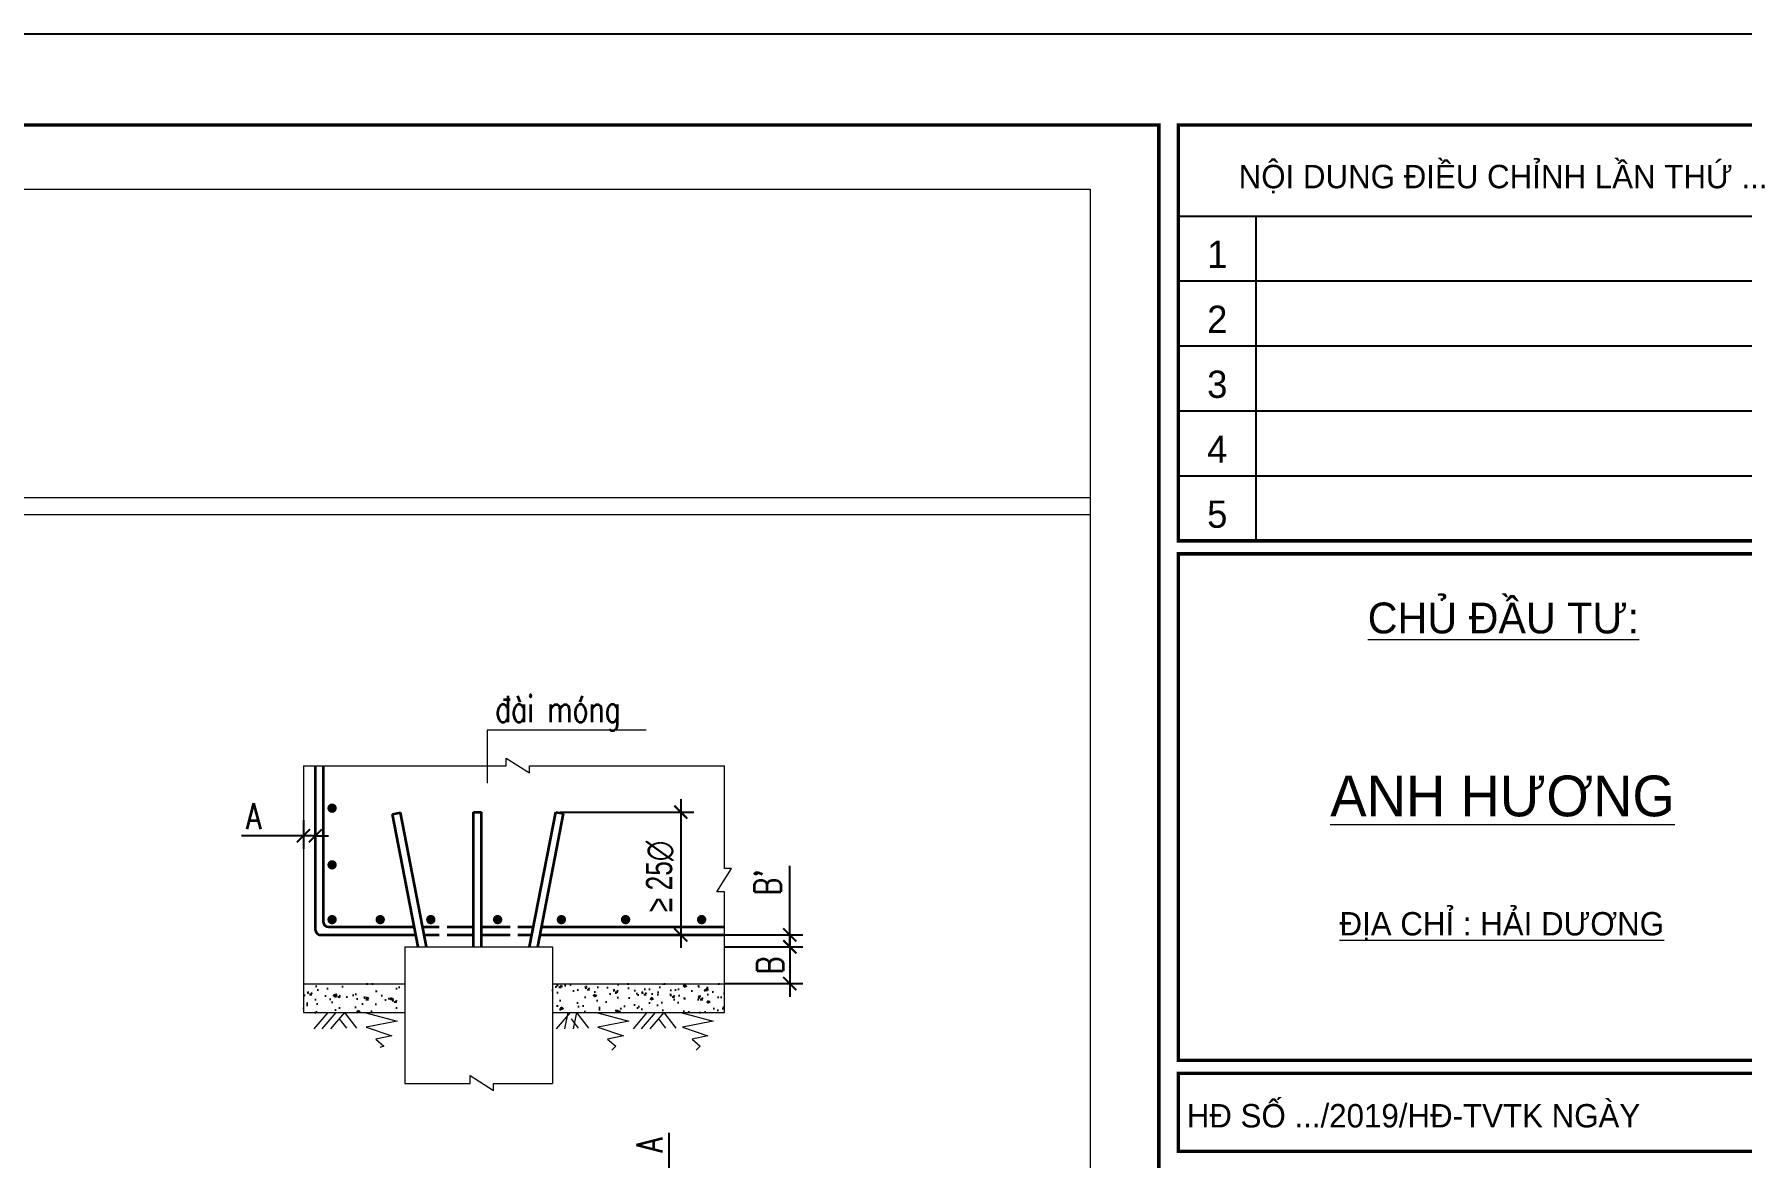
# Model space of a CAD drawing. Extents: x -1855204 to -1466800, y -1308584 to -996495.
# Drawn here: x -1715691 to -1702658, y -1026231 to -1017655 of the extents above; entities that cross this region are included whole.
import ezdxf
from ezdxf.enums import TextEntityAlignment as Align

# ---------------------------------------------------------------- set-up
doc = ezdxf.new("R2010")
doc.units = 0
doc.header["$LTSCALE"] = 150
doc.header["$PDMODE"] = 35
doc.layers.get('Defpoints').update_dxf_attribs({"lineweight": 18})
for name, color, linetype, lineweight in [('05.Text', 253, 'Continuous', 18), ('11.Khung bo', 32, 'Continuous', 50), ('12.Khung', 36, 'Continuous', 25), ('LS-DIM', 251, 'Continuous', 13), ('LS-TEXT', 60, 'Continuous', 20), ('LS-THAY', 7, 'Continuous', 20), ('LS-THEP', 3, 'Continuous', 35)]:
    doc.layers.add(name, color=color, linetype=linetype, lineweight=lineweight)
doc.layers.add('DIM', color=1, linetype='Continuous')
doc.layers.add('HATCH', color=8, linetype='Continuous')
doc.styles.add('AVANT', font='')
doc.styles.add('VnAvantH', font='')
doc.styles.add('vnsimpli', font='vnsimli.shx', dxfattribs={"width": 0.75})
doc.styles.get('AVANT').set_extended_font_data('.VnAvant')
doc.styles.get('VnAvantH').set_extended_font_data('.VnAvantH')
doc.dimstyles.new('D100(200)', dxfattribs={"dimtxt": 200, "dimasz": 100, "dimexe": 100, "dimexo": 0, "dimgap": 50, "dimtad": 1, "dimdec": 0, "dimdsep": 46, "dimtxsty": 'vnsimpli', "dimblk": 'ARCHTICK', "dimcen": 1, "dimdle": 100, "dimclrd": 256, "dimclre": 256, "dimclrt": 60, "dimadec": 0, "dimazin": 0, "dimtfac": 1, "dimtdec": 0, "dimtmove": 0, "dimatfit": 3, "dimfxl": 1, "dimarcsym": 0})

# ---------------------------------------------------------------- blocks, each defined once
blk = doc.blocks.new('_ArchTick')
at = {"layer": 'DIM', "color": 0, "const_width": 0.15}
blk.add_lwpolyline([(-0.5, -0.5), (0.5, 0.5)], dxfattribs=at)
blk = doc.blocks.new('*D61')
at = {"layer": 'Defpoints', "color": 0, "transparency": 16777216}
for p in [(-1713636, -1023654), (-1713636, -1023773), (-1713545, -1023654)]:
    blk.add_point(p, dxfattribs=at)
at = {"layer": 'LS-DIM', "lineweight": -2, "transparency": 16777216}
for p, q in [((-1713636, -1023773), (-1714109, -1023773)), ((-1713636, -1023654), (-1713636, -1023873)), ((-1713545, -1023773), (-1713636, -1023773)), ((-1713545, -1023654), (-1713545, -1023873)), ((-1713545, -1023773), (-1713445, -1023773))]:
    blk.add_line(p, q, dxfattribs=at)
at = {"layer": 'LS-DIM', "lineweight": -2, "transparency": 16777216, "xscale": 100, "yscale": 100, "zscale": 100}
blk.add_blockref('_ArchTick', (-1713636, -1023773), dxfattribs=at)
at = {"layer": 'LS-DIM', "lineweight": -2, "transparency": 16777216, "xscale": 100, "yscale": 100, "zscale": 100, "rotation": 180}
blk.add_blockref('_ArchTick', (-1713545, -1023773), dxfattribs=at)
at = {"layer": 'LS-DIM', "color": 60, "transparency": 16777216, "insert": (-1714016, -1023623), "char_height": 200, "attachment_point": 5, "style": 'vnsimpli'}
blk.add_mtext('A', dxfattribs=at)
blk = doc.blocks.new('*D67')
at = {"layer": 'Defpoints', "color": 0, "transparency": 16777216}
for p in [(-1711676, -1023592), (-1711676, -1024529), (-1710756, -1024529)]:
    blk.add_point(p, dxfattribs=at)
at = {"layer": 'LS-DIM', "lineweight": -2, "transparency": 16777216}
for p, q in [((-1710756, -1023492), (-1710756, -1024629)), ((-1711676, -1023592), (-1710656, -1023592)), ((-1711676, -1024529), (-1710656, -1024529))]:
    blk.add_line(p, q, dxfattribs=at)
at = {"layer": 'LS-DIM', "lineweight": -2, "transparency": 16777216, "xscale": 100, "yscale": 100, "zscale": 100}
for p, rotation in [((-1710756, -1023592), 90), ((-1710756, -1024529), 270)]:
    blk.add_blockref('_ArchTick', p, dxfattribs=dict(at, rotation=rotation))
at = {"layer": 'LS-DIM', "color": 60, "transparency": 16777216, "insert": (-1710915, -1024083), "char_height": 200, "attachment_point": 5, "rotation": 90, "style": 'vnsimpli'}
blk.add_mtext('{\\fSymbol|b0|i0|c2|p18;³ \\f.VnAvant|b0|i0|c0|p34;25\\fSymbol|b0|i0|c2|p17;Æ}', dxfattribs=at)
blk = doc.blocks.new('*D73')
at = {"layer": 'Defpoints', "color": 0, "transparency": 16777216}
for p in [(-1710422, -1024620), (-1710422, -1024901), (-1709924, -1024901)]:
    blk.add_point(p, dxfattribs=at)
at = {"layer": 'LS-DIM', "lineweight": -2, "transparency": 16777216}
for p, q in [((-1709924, -1024520), (-1709924, -1025001)), ((-1710422, -1024620), (-1709824, -1024620)), ((-1710422, -1024901), (-1709824, -1024901))]:
    blk.add_line(p, q, dxfattribs=at)
at = {"layer": 'LS-DIM', "lineweight": -2, "transparency": 16777216, "xscale": 100, "yscale": 100, "zscale": 100}
for p, rotation in [((-1709924, -1024620), 90), ((-1709924, -1024901), 270)]:
    blk.add_blockref('_ArchTick', p, dxfattribs=dict(at, rotation=rotation))
at = {"layer": 'LS-DIM', "color": 60, "transparency": 16777216, "insert": (-1710074, -1024761), "char_height": 200, "attachment_point": 5, "rotation": 90, "style": 'vnsimpli'}
blk.add_mtext('B', dxfattribs=at)
blk = doc.blocks.new('*D74')
at = {"layer": 'Defpoints', "color": 0, "transparency": 16777216}
for p in [(-1710422, -1024529), (-1710422, -1024620), (-1709924, -1024620)]:
    blk.add_point(p, dxfattribs=at)
at = {"layer": 'LS-DIM', "lineweight": -2, "transparency": 16777216}
for p, q in [((-1709924, -1024529), (-1709924, -1024002)), ((-1710422, -1024529), (-1709824, -1024529)), ((-1709924, -1024620), (-1709924, -1024529)), ((-1710422, -1024620), (-1709824, -1024620)), ((-1709924, -1024620), (-1709924, -1024720))]:
    blk.add_line(p, q, dxfattribs=at)
at = {"layer": 'LS-DIM', "lineweight": -2, "transparency": 16777216, "xscale": 100, "yscale": 100, "zscale": 100}
for p, rotation in [((-1709924, -1024529), 270), ((-1709924, -1024620), 90)]:
    blk.add_blockref('_ArchTick', p, dxfattribs=dict(at, rotation=rotation))
at = {"layer": 'LS-DIM', "color": 60, "transparency": 16777216, "insert": (-1710093, -1024127), "char_height": 200, "attachment_point": 5, "rotation": 90, "style": 'vnsimpli'}
blk.add_mtext("B'", dxfattribs=at)
blk = doc.blocks.new('*D100')
at = {"layer": 'Defpoints', "color": 0, "transparency": 16777216}
for p in [(-1711328, -1026397), (-1711328, -1026500), (-1710845, -1026397)]:
    blk.add_point(p, dxfattribs=at)
at = {"layer": 'LS-DIM', "lineweight": -2, "transparency": 16777216}
for p, q in [((-1710845, -1026397), (-1710845, -1026039)), ((-1711328, -1026397), (-1710745, -1026397)), ((-1711328, -1026500), (-1710745, -1026500)), ((-1710845, -1026600), (-1710845, -1026397))]:
    blk.add_line(p, q, dxfattribs=at)
at = {"layer": 'LS-DIM', "lineweight": -2, "transparency": 16777216, "xscale": 100, "yscale": 100, "zscale": 100}
for p, rotation in [((-1710845, -1026397), 90), ((-1710845, -1026500), 270)]:
    blk.add_blockref('_ArchTick', p, dxfattribs=dict(at, rotation=rotation))
at = {"layer": 'LS-DIM', "color": 60, "transparency": 16777216, "insert": (-1710995, -1026131), "char_height": 200, "attachment_point": 5, "rotation": 90, "style": 'vnsimpli'}
blk.add_mtext('A', dxfattribs=at)
blk = doc.blocks.new('100')
at = {"layer": '11.Khung bo', "const_width": 26.7}
for points in [[(1860913, -945240), (1860913, -916940), (1896063, -916940), (1896063, -945240)], [(1896213, -920140), (1896213, -916940), (1901213, -916940), (1901213, -920140)], [(1896213, -924140), (1901213, -924140), (1901213, -920240), (1896213, -920240)], [(1896213, -924840), (1901213, -924840), (1901213, -924240), (1896213, -924240)]]:
    blk.add_lwpolyline(points, close=True, dxfattribs=at)
at = {"layer": '12.Khung'}
for p, q in [((1896213, -917640), (1901213, -917640)), ((1896813, -920140), (1896813, -917640)), ((1896213, -918140), (1901213, -918140)), ((1896213, -918640), (1901213, -918640)), ((1896213, -919140), (1901213, -919140)), ((1896213, -919640), (1901213, -919640))]:
    blk.add_line(p, q, dxfattribs=at)
at = {"layer": '12.Khung', "color": 1}
blk.add_lwpolyline([(1901579, -945940), (1901579, -916240), (1859580, -916240), (1859580, -945940)], close=True, dxfattribs=at)
at = {"layer": '05.Text', "style": 'VnAvantH'}
for s, p in [('Néi dung ®iÒu chØnh lÇn thø ...', (1898713, -917329)), ('H§ sè .../2019/H§-TVTK ngµy ', (1898057, -924540))]:
    blk.add_text(s, height=180, dxfattribs=at).set_placement(p, align=Align.MIDDLE)
at = {"layer": '05.Text'}
for s, height, style, p in [('1', 210, 'AVANT', (1896513, -918040)), ('2', 210, 'AVANT', (1896513, -918540)), ('3', 210, 'AVANT', (1896513, -919040)), ('4', 210, 'AVANT', (1896513, -919540)), ('5', 210, 'AVANT', (1896513, -920040)), ('%%uChñ ®Çu t\xad:', 237.6, 'VnAvantH', (1898716, -920853)), ('%%Uanh H¦¥NG', 313.63, 'VnAvantH', (1898709, -922261)), ('%%U®Þa chØ : H¶I D¦¥NG', 180, 'VnAvantH', (1898703, -923178))]:
    blk.add_text(s, height=height, dxfattribs=dict(at, style=style)).set_placement(p, align=Align.CENTER)

msp = doc.modelspace()

# ---------------------------------------------------------------- hatches: boundary and pattern name
at = {"layer": 'HATCH'}
h = msp.add_hatch(dxfattribs=at)
h.set_pattern_fill('AR-CONC', color=256, scale=1.186332, style=0)
h.set_pattern_definition([(50, (-684795.77, 2391663.61), (216.131509, -18.909048), [22.599625, -248.595878]), (355, (-684795.77, 2391663.6), (-41.809694, 226.656616), [18.0797, -198.876703]), (100.451, (-684777.76, 2391662.03), (174.322597, 207.746537), [19.206716, -211.273872]), (46.1842, (-684795.77, 2391723.87), (321.58975, -49.87616), [33.899438, -372.893817]), (96.6356, (-684768.97, 2391719.72), (281.64025, 293.528864), [28.810074, -316.91081]), (351.184, (-684795.77, 2391723.87), (281.64069, 293.528344), [27.11955, -298.315054]), (21, (-684765.64, 2391708.8), (179.865589, -121.320861), [22.599625, -248.595878]), (326, (-684765.64, 2391708.8), (73.317726, 218.508085), [18.0797, -198.876703]), (71.4514, (-684750.65, 2391698.7), (253.18282, 97.187711), [19.206716, -211.273872]), (37.5, (-684795.77, 2391663.61), (3.664109, 100.3103514), [0, -196.466076, 0, -201.889986, 0, -199.6300234]), (7.5, (-684795.77, 2391663.61), (79.2703063, 118.8474253), [0, -115.107425, 0, -191.946151, 0, -76.085405]), (327.5, (-684862.964, 2391663.61), (160.8554669, -6.7961925), [0, -75.3320843, 0, -235.036103, 0, -311.874829]), (317.5, (-684893.1, 2391663.61), (175.7303934, 30.164261), [0, -97.9317096, 0, -156.0880787, 0, -221.476328])])
h.paths.add_polyline_path([(-1712861.1, -1024901.5), (-1713636.3, -1024901.5), (-1713636.3, -1025122.5), (-1712861.1, -1025122.5)])
h.paths.add_polyline_path([(-1710421.8, -1025122.5), (-1710421.8, -1024901.5), (-1711735.6, -1024901.5), (-1711735.6, -1025122.5)])

# ---------------------------------------------------------------- linework, layer by layer
at = {"layer": 'LS-DIM'}
for p, q in [((-1713450.3, -1025122.5), (-1713556.3, -1025247)), ((-1713388.5, -1025122.5), (-1713494.5, -1025247)), ((-1713322.2, -1025122.5), (-1713428.2, -1025247)), ((-1713363.2, -1025170.6), (-1713308, -1025241.7)), ((-1713322.2, -1025122.5), (-1713229.7, -1025241.7)), ((-1711600.5, -1025122.5), (-1711706.5, -1025247)), ((-1711619.1, -1025122.5), (-1711644.7, -1025247)), ((-1711593.8, -1025170.6), (-1711538.6, -1025241.7)), ((-1711552.8, -1025122.5), (-1711578.4, -1025247)), ((-1711552.8, -1025122.5), (-1711460.3, -1025241.7)), ((-1711014.2, -1025122.5), (-1711120.2, -1025247)), ((-1710952.4, -1025122.5), (-1711058.4, -1025247)), ((-1710886.1, -1025122.5), (-1710992.1, -1025247)), ((-1710927.1, -1025170.6), (-1710872, -1025241.7)), ((-1710886.1, -1025122.5), (-1710793.6, -1025241.7))]:
    msp.add_line(p, q, dxfattribs=at)
for points in [[(-1711019.7, -1022965.4), (-1712232.8, -1022965.4), (-1712232.8, -1023371.5)], [(-1713636.3, -1023239.7), (-1712088.8, -1023239.7), (-1712088.8, -1023180.6), (-1711910, -1023293.1), (-1711910, -1023239.7), (-1710421.8, -1023239.7)], [(-1710421.8, -1025122.5), (-1710421.8, -1024201.1), (-1710480.9, -1024201.1), (-1710368.4, -1024022.3), (-1710421.8, -1024022.3), (-1710421.8, -1023239.7)], [(-1713169.3, -1025122.5), (-1712921.8, -1025187.9), (-1713157.4, -1025233.1), (-1712962.2, -1025299.6), (-1713083.6, -1025325.8), (-1713021.7, -1025378.1), (-1713052.7, -1025387.4)], [(-1711399.9, -1025122.5), (-1711152.4, -1025187.9), (-1711388, -1025233.1), (-1711192.8, -1025299.6), (-1711314.2, -1025325.8), (-1711252.3, -1025378.1), (-1711283.3, -1025408.4)], [(-1710755.4, -1025122.5), (-1710507.9, -1025187.9), (-1710743.5, -1025233.1), (-1710548.4, -1025299.6), (-1710669.8, -1025325.8), (-1710607.9, -1025378.1), (-1710638.8, -1025408.4)], [(-1712861.1, -1025662.1), (-1712363.8, -1025662.1), (-1712363.8, -1025603), (-1712185, -1025715.6), (-1712185, -1025662.1), (-1711735.6, -1025662.1)]]:
    msp.add_lwpolyline(points, dxfattribs=at)
at = {"layer": 'LS-THAY'}
for p, q in [((-1740520.2, -1021191.2), (-1707630.7, -1021191.2)), ((-1740520.2, -1021321.3), (-1707630.7, -1021321.3)), ((-1713636.3, -1023239.7), (-1713636.3, -1025122.5)), ((-1712861.1, -1024619.7), (-1711735.6, -1024619.7)), ((-1712861.1, -1024619.7), (-1712861.1, -1025662.1)), ((-1711735.6, -1024619.7), (-1711735.6, -1025662.1)), ((-1713636.3, -1024901.5), (-1712861.1, -1024901.5)), ((-1711735.6, -1024901.5), (-1710421.8, -1024901.5)), ((-1713636.3, -1025122.5), (-1712861.1, -1025122.5)), ((-1711735.6, -1025122.5), (-1710421.8, -1025122.5))]:
    msp.add_line(p, q, dxfattribs=at)
msp.add_lwpolyline([(-1740520.2, -1018838.5), (-1707630.7, -1018838.5), (-1707630.7, -1046205.7), (-1740520.2, -1046205.7)], close=True, dxfattribs=at)
at = {"layer": 'LS-THEP'}
for p, q in [((-1713484.5, -1023239.7), (-1713484.5, -1024428.2)), ((-1712955.7, -1023607.7), (-1712895.9, -1023596.2)), ((-1712759.7, -1024619.7), (-1712955.7, -1023607.7)), ((-1712697.6, -1024619.7), (-1712895.9, -1023596.2)), ((-1712338.1, -1023592.1), (-1712277.2, -1023592.1)), ((-1712338.1, -1024619.7), (-1712338.1, -1023592.1)), ((-1712277.2, -1024619.7), (-1712277.2, -1023592.1)), ((-1711909.7, -1024619.7), (-1711710.7, -1023592.1)), ((-1711847.7, -1024619.7), (-1711650.9, -1023603.7)), ((-1711710.7, -1023592.1), (-1711650.9, -1023603.7)), ((-1713444.8, -1024468), (-1712789.1, -1024468)), ((-1712727, -1024468), (-1712599.1, -1024468)), ((-1712538.2, -1024468), (-1712338.1, -1024468)), ((-1712277.2, -1024468), (-1712059.4, -1024468)), ((-1711998.5, -1024468), (-1711880.3, -1024468)), ((-1711818.3, -1024468), (-1710421.8, -1024468))]:
    msp.add_line(p, q, dxfattribs=at)
msp.add_lwpolyline([(-1713545.4, -1023239.7), (-1713545.4, -1024488.7, 0.4142136), (-1713505.3, -1024528.8), (-1712777.3, -1024528.8)], format="xyb", dxfattribs=at)
at = {"layer": 'LS-THEP', "color": 3, "const_width": 35.6}
for points in [[(-1713399.5, -1023562, 1), (-1713435.1, -1023562, 1)], [(-1713399.5, -1023994.5, 1), (-1713435.1, -1023994.5, 1)], [(-1713399.5, -1024412.5, 1), (-1713435.1, -1024412.5, 1)], [(-1713032.1, -1024412.5, 1), (-1713067.7, -1024412.5, 1)], [(-1712646.1, -1024412.5, 1), (-1712681.7, -1024412.5, 1)], [(-1712136.2, -1024412.5, 1), (-1712171.8, -1024412.5, 1)], [(-1711649.4, -1024412.5, 1), (-1711685, -1024412.5, 1)], [(-1711159.5, -1024412.5, 1), (-1711195.1, -1024412.5, 1)], [(-1710578.9, -1024412.5, 1), (-1710614.5, -1024412.5, 1)]]:
    msp.add_lwpolyline(points, format="xyb", close=True, dxfattribs=at)
at = {"layer": 'LS-THEP'}
for points in [[(-1712715.3, -1024528.8), (-1712599.1, -1024528.8)], [(-1712538.2, -1024528.8), (-1712338.1, -1024528.8)], [(-1712277.2, -1024528.8), (-1712059.4, -1024528.8)], [(-1711998.5, -1024528.8), (-1711892.1, -1024528.8)], [(-1711830.1, -1024528.8), (-1710421.8, -1024528.8)]]:
    msp.add_lwpolyline(points, dxfattribs=at)
msp.add_arc((-1713444.8, -1024428.2), 39.7, 180, 270, dxfattribs=at)

# ---------------------------------------------------------------- block references
at = {"layer": '05.Text', "xscale": 0.991454545641318, "yscale": 0.991454545641318, "zscale": 0.9914545456793755}
msp.add_blockref('100', (-3586967.9, -109244.2), dxfattribs=at)

# ---------------------------------------------------------------- texts
at = {"layer": 'LS-TEXT', "style": 'vnsimpli', "width": 0.75}
msp.add_text('®µi mãng', height=200, dxfattribs=at).set_placement((-1712173.5, -1022804.3), align=Align.MIDDLE_LEFT)

# ---------------------------------------------------------------- dimensions: what is measured, and where the dimension line sits
at = {"layer": 'LS-DIM'}
dim = msp.add_linear_dim(base=(-1713636.3, -1023773), p1=(-1713545.4, -1023654.4), p2=(-1713636.3, -1023654.4), text='A', dimstyle='D100(200)', dxfattribs=at)
dim.commit()
dim.dimension.update_dxf_attribs({"geometry": '*D61', "text_midpoint": (-1714015.7, -1023773), "dimtype": 160})
for base, p1, p2, angle, text, picture, middle in [((-1710756, -1024528.8), (-1711675.7, -1023592.1), (-1711675.7, -1024528.8), 90, '{\\fSymbol|b0|i0|c2|p18;³ \\f.VnAvant|b0|i0|c0|p34;25\\fSymbol|b0|i0|c2|p17;Æ}', '*D67', (-1710756, -1024083)), ((-1709924, -1024619.7), (-1710421.8, -1024528.8), (-1710421.8, -1024619.7), 90, "B'", '*D74', (-1709924, -1024126.7)), ((-1709924, -1024901.5), (-1710421.8, -1024619.7), (-1710421.8, -1024901.5), 90, 'B', '*D73', (-1709924, -1024760.6)), ((-1710845.4, -1026397.3), (-1711327.8, -1026500), (-1711327.8, -1026397.3), 270, 'A', '*D100', (-1710845.4, -1026131.4))]:
    dim = msp.add_linear_dim(base=base, p1=p1, p2=p2, angle=angle, text=text, dimstyle='D100(200)', dxfattribs=at)
    dim.commit()
    dim.dimension.update_dxf_attribs({"geometry": picture, "text_midpoint": middle, "dimtype": 160})

doc.saveas('drawing.dxf')
